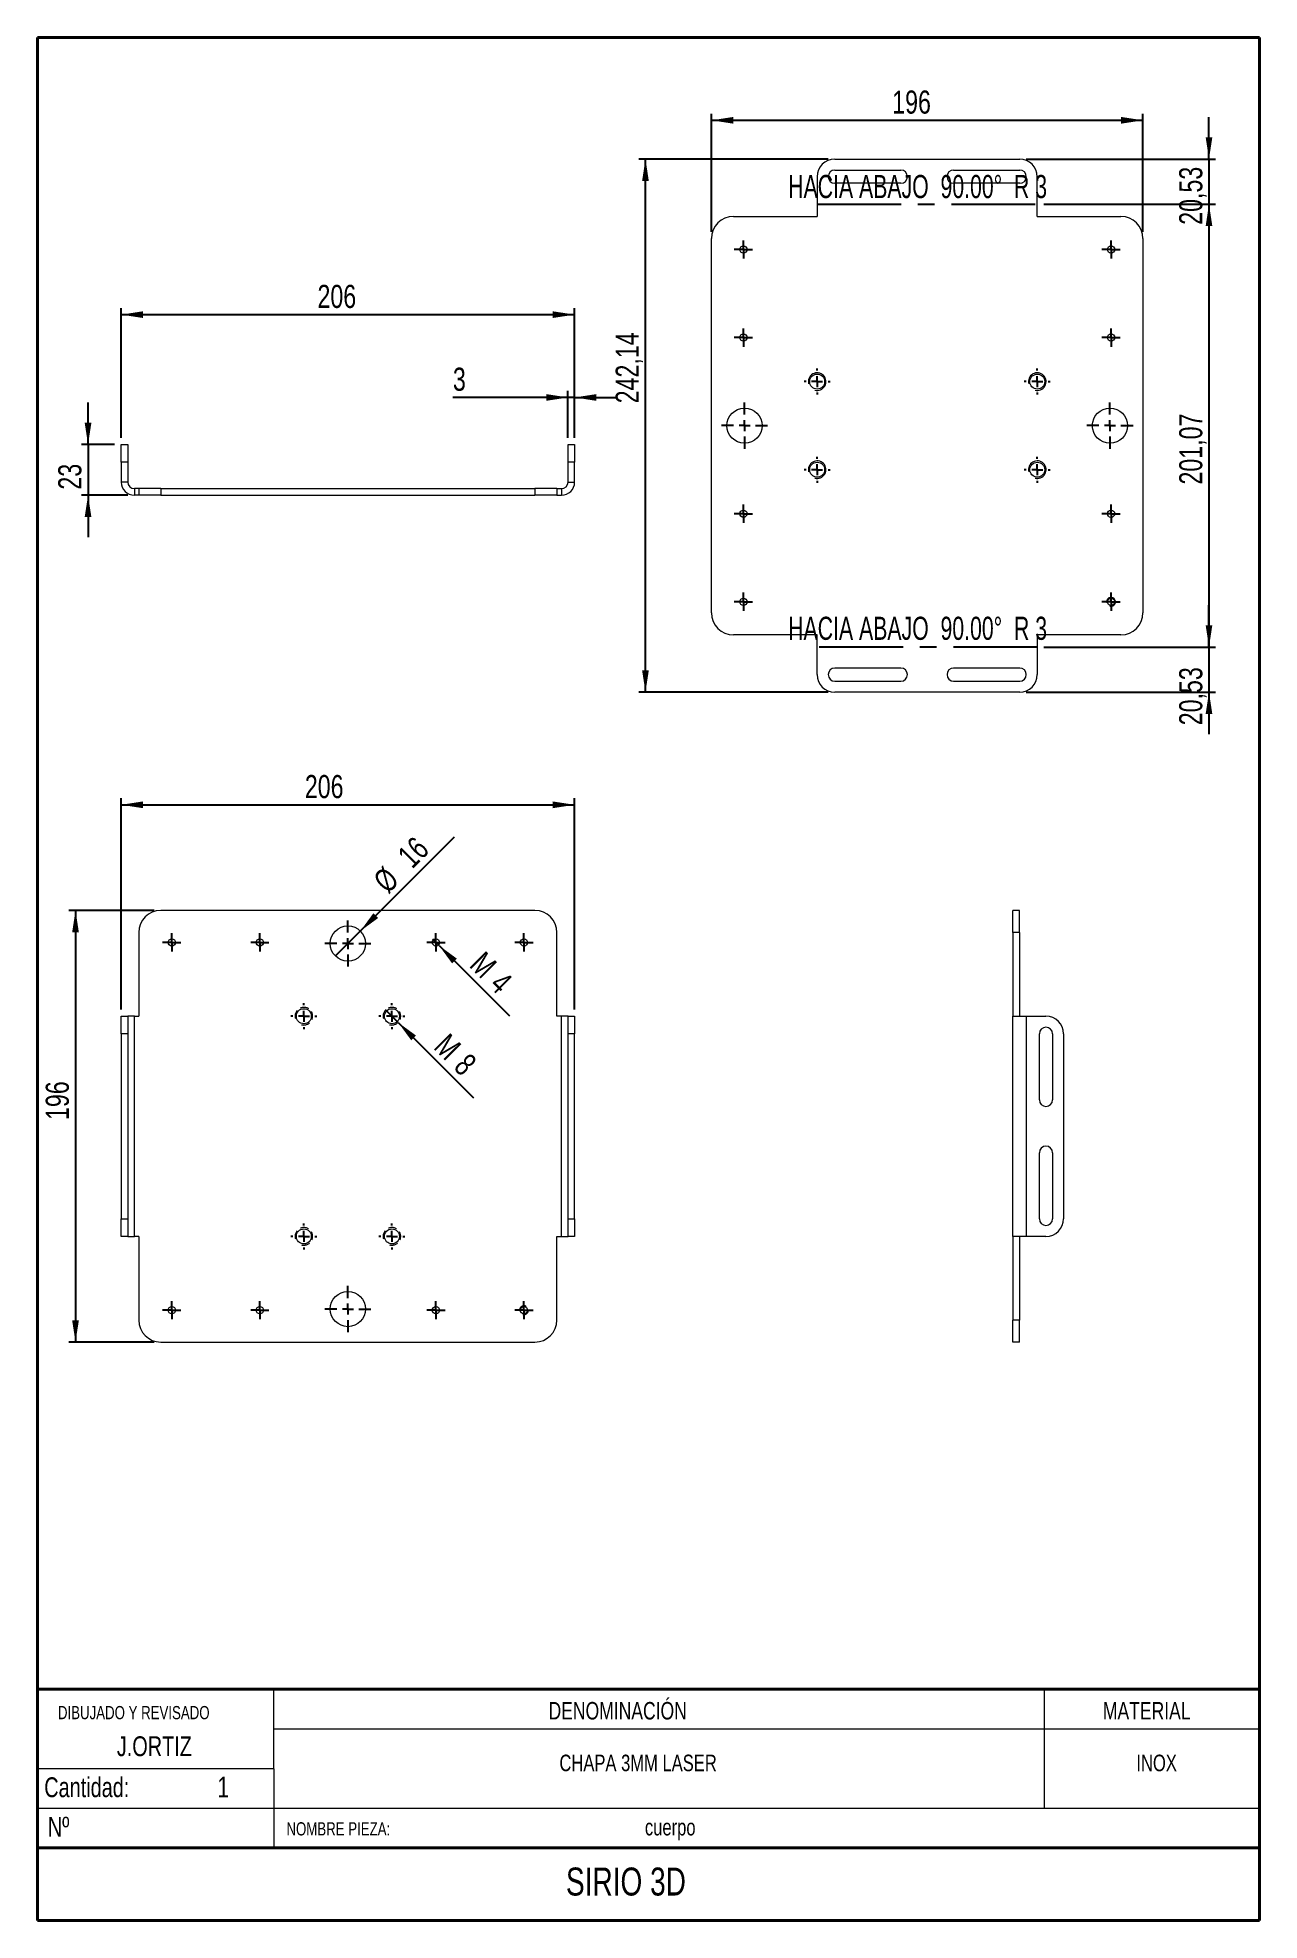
# Model space of a CAD drawing. Header units: millimetres. Extents: x 51 to 606, y 24 to 879.
import ezdxf

# ---------------------------------------------------------------- set-up
doc = ezdxf.new("R2010")
doc.units = ezdxf.units.MM
doc.header["$LTSCALE"] = 3
doc.linetypes.add('CENTERX2', pattern=[20.32, 12.7, -2.54, 2.54, -2.54])
doc.linetypes.add('HIDDEN', pattern=[1.905, 1.27, -0.635])
doc.layers.add('FORMAT', color=7, linetype='Continuous')
doc.styles.add('SLDTEXTSTYLE0', font='TXT', dxfattribs={"width": 0.75})
doc.styles.add('SLDTEXTSTYLE1', font='TXT', dxfattribs={"width": 0.6875})
doc.dimstyles.new('SLDDIMSTYLE0', dxfattribs={"dimtxt": 10.5, "dimasz": 9.906, "dimexe": 0, "dimexo": 0.0625, "dimgap": 2.625, "dimtad": 1, "dimrnd": 1e-09, "dimzin": 12, "dimdsep": 46, "dimtxsty": 'SLDTEXTSTYLE0', "dimsah": 1, "dimcen": 0.09, "dimadec": 0, "dimazin": 3, "dimtfac": 1, "dimtofl": 0, "dimtmove": 0, "dimatfit": 3, "dimfxl": 0, "dimfrac": 2, "dimtolj": 1, "dimtzin": 12, "dimarcsym": 0})
doc.dimstyles.new('SLDDIMSTYLE1', dxfattribs={"dimtxt": 10.5, "dimasz": 9.906, "dimexe": 0, "dimexo": 0.0625, "dimgap": 2.625, "dimtad": 1, "dimrnd": 1e-09, "dimzin": 12, "dimdsep": 46, "dimtxsty": 'SLDTEXTSTYLE0', "dimblk1": 'NONE', "dimsah": 1, "dimcen": 0, "dimadec": 0, "dimazin": 3, "dimtfac": 1, "dimtmove": 0, "dimatfit": 3, "dimldrblk": 'NONE', "dimfxl": 0, "dimfrac": 2, "dimtolj": 1, "dimtzin": 12, "dimarcsym": 0})
doc.dimstyles.new('SLDDIMSTYLE2', dxfattribs={"dimtxt": 10.5, "dimasz": 9.906, "dimexe": 0, "dimexo": 0.0625, "dimgap": 2.625, "dimtad": 1, "dimrnd": 1e-09, "dimzin": 12, "dimdsep": 46, "dimtxsty": 'SLDTEXTSTYLE0', "dimblk1": 'NONE', "dimsah": 1, "dimcen": 0, "dimadec": 0, "dimazin": 3, "dimtfac": 1, "dimtmove": 0, "dimatfit": 3, "dimldrblk": 'NONE', "dimfxl": 0, "dimfrac": 2, "dimtolj": 1, "dimtzin": 12, "dimarcsym": 0})
doc.dimstyles.new('SLDDIMSTYLE3', dxfattribs={"dimtxt": 10.5, "dimasz": 9.906, "dimexe": 0, "dimexo": 0.0625, "dimgap": 2.625, "dimtad": 1, "dimrnd": 1e-09, "dimzin": 12, "dimdsep": 46, "dimtxsty": 'SLDTEXTSTYLE0', "dimsah": 1, "dimcen": 0.09, "dimadec": 0, "dimazin": 3, "dimtfac": 1, "dimtmove": 0, "dimatfit": 0, "dimfxl": 0, "dimfrac": 2, "dimtolj": 1, "dimtzin": 12, "dimarcsym": 0})

# ---------------------------------------------------------------- blocks, each defined once
blk = doc.blocks.new('_D')
at = {"layer": 'FORMAT'}
for p, q in [((88.93, 437.61), (88.93, 533.61)), ((88.93, 530.61), (294.93, 530.61)), ((294.93, 437.61), (294.93, 533.61))]:
    blk.add_line(p, q, dxfattribs=at)
for points in [[(88.93, 530.61), (98.84, 529.08), (98.84, 532.13)], [(294.93, 530.61), (285.03, 532.13), (285.03, 529.08)]]:
    blk.add_solid(points, dxfattribs=at)
at = {"layer": 'FORMAT', "insert": (172.38, 544.14, -27.9), "char_height": 10.5, "attachment_point": 1, "style": 'SLDTEXTSTYLE0'}
blk.add_mtext('206', dxfattribs=at)
blk = doc.blocks.new('_D_1')
at = {"layer": 'FORMAT'}
for p, q in [((103.93, 482.61), (65.2, 482.61)), ((68.2, 482.61), (68.2, 286.61)), ((103.93, 286.61), (65.2, 286.61))]:
    blk.add_line(p, q, dxfattribs=at)
for points in [[(68.2, 482.61), (66.68, 472.7), (69.73, 472.7)], [(68.2, 286.61), (69.73, 296.51), (66.68, 296.51)]]:
    blk.add_solid(points, dxfattribs=at)
at = {"layer": 'FORMAT', "insert": (54.67, 387.47, -27.9), "char_height": 10.5, "attachment_point": 1, "rotation": 90, "style": 'SLDTEXTSTYLE0'}
blk.add_mtext('196', dxfattribs=at)
blk = doc.blocks.new('_D_2')
at = {"layer": 'FORMAT'}
for q in [(240.36, 516.03), (186.27, 461.95)]:
    blk.add_line((197.59, 473.26), q, dxfattribs=at)
blk.add_solid([(197.59, 473.26), (205.67, 479.19), (203.51, 481.35)], dxfattribs=at)
at = {"layer": 'FORMAT', "char_height": 10.5, "attachment_point": 1, "rotation": 45, "style": 'SLDTEXTSTYLE0'}
for s, insert in [('16', (213.75, 508.63, -27.9)), ('%%c', (202.67, 497.32, -27.9))]:
    blk.add_mtext(s, dxfattribs=dict(at, insert=insert))
blk = doc.blocks.new('_NONE')
blk = doc.blocks.new('_D_3')
at = {"layer": 'FORMAT'}
for q in [(209.1, 437.44), (249.06, 397.48)]:
    blk.add_line((214.76, 431.78), q, dxfattribs=at)
blk.add_solid([(214.76, 431.78), (220.69, 423.7), (222.84, 425.85)], dxfattribs=at)
at = {"layer": 'FORMAT', "char_height": 10.5, "attachment_point": 1, "rotation": 315, "style": 'SLDTEXTSTYLE0'}
for s, insert in [('M', (237.88, 427.54, -27.9)), ('8', (246.98, 418.44, -27.9))]:
    blk.add_mtext(s, dxfattribs=dict(at, insert=insert))
blk = doc.blocks.new('_D_4')
at = {"layer": 'FORMAT'}
for q in [(230.52, 469.52), (265.33, 434.71)]:
    blk.add_line((233.35, 466.69), q, dxfattribs=at)
blk.add_solid([(233.35, 466.69), (239.27, 458.61), (241.43, 460.77)], dxfattribs=at)
at = {"layer": 'FORMAT', "char_height": 10.5, "attachment_point": 1, "rotation": 315, "style": 'SLDTEXTSTYLE0'}
for s, insert in [('M', (254.11, 464.72, -27.9)), ('4', (263.21, 455.63, -27.9))]:
    blk.add_mtext(s, dxfattribs=dict(at, insert=insert))
blk = doc.blocks.new('SW_CENTERMARKSYMBOL_0')
at = {"layer": 'FORMAT', "color": 0}
for p, q in [((-2.5, 0), (-4.15, 0)), ((0, 0), (-2.5, 0)), ((0, 2.5), (0, 4.15)), ((0, 0), (0, 2.5)), ((0, 0), (0, -2.5)), ((0, 0), (2.5, 0)), ((2.5, 0), (4.15, 0)), ((0, -2.5), (0, -4.15))]:
    blk.add_line(p, q, dxfattribs=at)
blk = doc.blocks.new('SW_CENTERMARKSYMBOL_1')
at = {"layer": 'FORMAT', "color": 0}
for p, q in [((-2.5, 0), (-4.15, 0)), ((0, 0), (-2.5, 0)), ((0, 2.5), (0, 4.15)), ((0, 0), (0, 2.5)), ((0, 0), (0, -2.5)), ((0, 0), (2.5, 0)), ((2.5, 0), (4.15, 0)), ((0, -2.5), (0, -4.15))]:
    blk.add_line(p, q, dxfattribs=at)
blk = doc.blocks.new('SW_CENTERMARKSYMBOL_2')
at = {"layer": 'FORMAT', "color": 0}
for p, q in [((-2.5, 0), (-4.15, 0)), ((0, 0), (-2.5, 0)), ((0, 2.5), (0, 4.15)), ((0, 0), (0, 2.5)), ((0, 0), (0, -2.5)), ((0, 0), (2.5, 0)), ((2.5, 0), (4.15, 0)), ((0, -2.5), (0, -4.15))]:
    blk.add_line(p, q, dxfattribs=at)
blk = doc.blocks.new('SW_CENTERMARKSYMBOL_3')
at = {"layer": 'FORMAT', "color": 0}
for p, q in [((0, 0), (-2.5, 0)), ((0, 2.5), (0, 4.15)), ((0, 0), (0, 2.5)), ((0, 0), (0, -2.5)), ((0, 0), (2.5, 0)), ((2.5, 0), (4.15, 0)), ((-2.5, 0), (-4.15, 0)), ((0, -2.5), (0, -4.15))]:
    blk.add_line(p, q, dxfattribs=at)
blk = doc.blocks.new('SW_CENTERMARKSYMBOL_4')
at = {"layer": 'FORMAT', "color": 0}
for p, q in [((0, 0), (-2.5, 0)), ((0, 2.5), (0, 4.15)), ((0, 0), (0, 2.5)), ((0, 0), (0, -2.5)), ((0, 0), (2.5, 0)), ((2.5, 0), (4.15, 0)), ((-2.5, 0), (-4.15, 0)), ((0, -2.5), (0, -4.15))]:
    blk.add_line(p, q, dxfattribs=at)
blk = doc.blocks.new('SW_CENTERMARKSYMBOL_5')
at = {"layer": 'FORMAT', "color": 0}
for p, q in [((-2.5, 0), (-4.15, 0)), ((0, 0), (-2.5, 0)), ((0, 2.5), (0, 4.15)), ((0, 0), (0, 2.5)), ((0, 0), (0, -2.5)), ((0, 0), (2.5, 0)), ((2.5, 0), (4.15, 0)), ((0, -2.5), (0, -4.15))]:
    blk.add_line(p, q, dxfattribs=at)
blk = doc.blocks.new('SW_CENTERMARKSYMBOL_6')
at = {"layer": 'FORMAT', "color": 0}
for p, q in [((0, 0), (-2.5, 0)), ((0, 2.5), (0, 4.15)), ((0, 0), (0, 2.5)), ((0, 0), (0, -2.5)), ((0, 0), (2.5, 0)), ((2.5, 0), (4.15, 0)), ((-2.5, 0), (-4.15, 0)), ((0, -2.5), (0, -4.15))]:
    blk.add_line(p, q, dxfattribs=at)
blk = doc.blocks.new('SW_CENTERMARKSYMBOL_7')
at = {"layer": 'FORMAT', "color": 0}
for p, q in [((-2.5, 0), (-4.15, 0)), ((0, 0), (-2.5, 0)), ((0, 2.5), (0, 4.15)), ((0, 0), (0, 2.5)), ((0, 0), (0, -2.5)), ((0, 0), (2.5, 0)), ((2.5, 0), (4.15, 0)), ((0, -2.5), (0, -4.15))]:
    blk.add_line(p, q, dxfattribs=at)
blk = doc.blocks.new('SW_CENTERMARKSYMBOL_8')
at = {"layer": 'FORMAT', "color": 0}
for p, q in [((-5, 0), (-5.9, 0)), ((0, 0), (-2.5, 0)), ((0, 5), (0, 5.9)), ((0, 0), (0, 2.5)), ((0, 0), (0, -2.5)), ((0, 0), (2.5, 0)), ((5, 0), (5.9, 0)), ((0, -5), (0, -5.9))]:
    blk.add_line(p, q, dxfattribs=at)
blk = doc.blocks.new('SW_CENTERMARKSYMBOL_9')
at = {"layer": 'FORMAT', "color": 0}
for p, q in [((-5, 0), (-5.9, 0)), ((0, 0), (-2.5, 0)), ((0, 5), (0, 5.9)), ((0, 0), (0, 2.5)), ((0, 0), (0, -2.5)), ((0, 0), (2.5, 0)), ((5, 0), (5.9, 0)), ((0, -5), (0, -5.9))]:
    blk.add_line(p, q, dxfattribs=at)
blk = doc.blocks.new('SW_CENTERMARKSYMBOL_10')
at = {"layer": 'FORMAT', "color": 0}
for p, q in [((-5, 0), (-5.9, 0)), ((0, 0), (-2.5, 0)), ((0, 5), (0, 5.9)), ((0, 0), (0, 2.5)), ((0, 0), (0, -2.5)), ((0, 0), (2.5, 0)), ((5, 0), (5.9, 0)), ((0, -5), (0, -5.9))]:
    blk.add_line(p, q, dxfattribs=at)
blk = doc.blocks.new('SW_CENTERMARKSYMBOL_11')
at = {"layer": 'FORMAT', "color": 0}
for p, q in [((0, 0), (-2.5, 0)), ((0, 5), (0, 5.9)), ((0, 0), (0, 2.5)), ((0, 0), (0, -2.5)), ((0, 0), (2.5, 0)), ((5, 0), (5.9, 0)), ((-5, 0), (-5.9, 0)), ((0, -5), (0, -5.9))]:
    blk.add_line(p, q, dxfattribs=at)
blk = doc.blocks.new('SW_CENTERMARKSYMBOL_12')
at = {"layer": 'FORMAT', "color": 0}
for p, q in [((0, 5), (0, 10.5)), ((-5, 0), (-10.5, 0)), ((0, 0), (-2.5, 0)), ((0, 0), (0, 2.5)), ((0, 0), (0, -2.5)), ((0, 0), (2.5, 0)), ((5, 0), (10.5, 0)), ((0, -5), (0, -10.5))]:
    blk.add_line(p, q, dxfattribs=at)
blk = doc.blocks.new('SW_CENTERMARKSYMBOL_13')
at = {"layer": 'FORMAT', "color": 0}
for p, q in [((0, 5), (0, 10.5)), ((0, 0), (-2.5, 0)), ((0, 0), (0, 2.5)), ((0, 0), (0, -2.5)), ((0, 0), (2.5, 0)), ((5, 0), (10.5, 0)), ((-5, 0), (-10.5, 0)), ((0, -5), (0, -10.5))]:
    blk.add_line(p, q, dxfattribs=at)
blk = doc.blocks.new('_D_5')
at = {"layer": 'FORMAT'}
for p, q in [((88.93, 697.2), (88.93, 756.21)), ((88.93, 753.21), (294.93, 753.21)), ((294.93, 697.2), (294.93, 756.21))]:
    blk.add_line(p, q, dxfattribs=at)
for points in [[(88.93, 753.21), (98.84, 751.69), (98.84, 754.73)], [(294.93, 753.21), (285.03, 754.73), (285.03, 751.69)]]:
    blk.add_solid(points, dxfattribs=at)
at = {"layer": 'FORMAT', "insert": (178.13, 766.74, 0.1), "char_height": 10.5, "attachment_point": 1, "style": 'SLDTEXTSTYLE0'}
blk.add_mtext('206', dxfattribs=at)
blk = doc.blocks.new('_D_6')
at = {"layer": 'FORMAT'}
for p, q in [((73.9, 694.2), (73.9, 713.25)), ((85.93, 694.2), (70.9, 694.2)), ((73.9, 694.2), (73.9, 671.2)), ((91.93, 671.2), (70.9, 671.2)), ((73.9, 671.2), (73.9, 652.15))]:
    blk.add_line(p, q, dxfattribs=at)
for points in [[(73.9, 694.2), (75.42, 704.11), (72.37, 704.11)], [(73.9, 671.2), (72.37, 661.29), (75.42, 661.29)]]:
    blk.add_solid(points, dxfattribs=at)
at = {"layer": 'FORMAT', "insert": (60.36, 673.75, 0.1), "char_height": 10.5, "attachment_point": 1, "rotation": 90, "style": 'SLDTEXTSTYLE0'}
blk.add_mtext('23', dxfattribs=at)
blk = doc.blocks.new('_D_7')
at = {"layer": 'FORMAT'}
for p, q in [((291.93, 697.2), (291.93, 718.6)), ((294.93, 697.2), (294.93, 718.6)), ((291.93, 715.6), (239.65, 715.6)), ((294.93, 715.6), (291.93, 715.6)), ((294.93, 715.6), (313.98, 715.6))]:
    blk.add_line(p, q, dxfattribs=at)
for points in [[(291.93, 715.6), (282.03, 717.12), (282.03, 714.07)], [(294.93, 715.6), (304.84, 714.07), (304.84, 717.12)]]:
    blk.add_solid(points, dxfattribs=at)
at = {"layer": 'FORMAT', "insert": (239.65, 729.13, 0.1), "char_height": 10.5, "attachment_point": 1, "style": 'SLDTEXTSTYLE0'}
blk.add_mtext('3', dxfattribs=at)
blk = doc.blocks.new('_D_8')
at = {"layer": 'FORMAT'}
for p, q in [((583.12, 823.87), (583.12, 842.92)), ((500.12, 823.87), (586.12, 823.87)), ((583.12, 823.87), (583.12, 803.33)), ((508.12, 803.33), (586.12, 803.33)), ((583.12, 803.33), (583.12, 784.28))]:
    blk.add_line(p, q, dxfattribs=at)
for points in [[(583.12, 823.87), (584.64, 833.77), (581.6, 833.77)], [(583.12, 803.33), (581.6, 793.43), (584.64, 793.43)]]:
    blk.add_solid(points, dxfattribs=at)
at = {"layer": 'FORMAT', "insert": (569.58, 794.01, 11.6), "char_height": 10.5, "attachment_point": 1, "rotation": 90, "style": 'SLDTEXTSTYLE0'}
blk.add_mtext('20,53', dxfattribs=at)
blk = doc.blocks.new('_D_9')
at = {"layer": 'FORMAT'}
for p, q in [((508.12, 803.33), (586.12, 803.33)), ((583.12, 803.33), (583.12, 602.27)), ((508.12, 602.27), (586.12, 602.27))]:
    blk.add_line(p, q, dxfattribs=at)
for points in [[(583.12, 803.33), (581.6, 793.43), (584.64, 793.43)], [(583.12, 602.27), (584.64, 612.17), (581.6, 612.17)]]:
    blk.add_solid(points, dxfattribs=at)
at = {"layer": 'FORMAT', "insert": (569.58, 676.06, 11.6), "char_height": 10.5, "attachment_point": 1, "rotation": 90, "style": 'SLDTEXTSTYLE0'}
blk.add_mtext('201,07', dxfattribs=at)
blk = doc.blocks.new('_D_10')
at = {"layer": 'FORMAT'}
for p, q in [((583.12, 602.27), (583.12, 621.32)), ((508.12, 602.27), (586.12, 602.27)), ((583.12, 602.27), (583.12, 581.73)), ((500.12, 581.73), (586.12, 581.73)), ((583.12, 581.73), (583.12, 562.68))]:
    blk.add_line(p, q, dxfattribs=at)
for points in [[(583.12, 602.27), (584.64, 612.17), (581.6, 612.17)], [(583.12, 581.73), (581.6, 571.83), (584.64, 571.83)]]:
    blk.add_solid(points, dxfattribs=at)
at = {"layer": 'FORMAT', "insert": (569.58, 566.73, 11.6), "char_height": 10.5, "attachment_point": 1, "rotation": 90, "style": 'SLDTEXTSTYLE0'}
blk.add_mtext('20,53', dxfattribs=at)
blk = doc.blocks.new('_D_11')
at = {"layer": 'FORMAT'}
for p, q in [((410.12, 823.87), (324.12, 823.87)), ((327.12, 581.73), (327.12, 823.87)), ((410.12, 581.73), (324.12, 581.73))]:
    blk.add_line(p, q, dxfattribs=at)
for points in [[(327.12, 823.87), (325.6, 813.96), (328.64, 813.96)], [(327.12, 581.73), (328.64, 591.64), (325.6, 591.64)]]:
    blk.add_solid(points, dxfattribs=at)
at = {"layer": 'FORMAT', "insert": (313.58, 712.94, 11.6), "char_height": 10.5, "attachment_point": 1, "rotation": 90, "style": 'SLDTEXTSTYLE0'}
blk.add_mtext('242,14', dxfattribs=at)
blk = doc.blocks.new('_D_12')
at = {"layer": 'FORMAT'}
for p, q in [((357.12, 790.8), (357.12, 844.46)), ((357.12, 841.46), (553.12, 841.46)), ((553.12, 790.8), (553.12, 844.46))]:
    blk.add_line(p, q, dxfattribs=at)
for points in [[(357.12, 841.46), (367.03, 839.94), (367.03, 842.99)], [(553.12, 841.46), (543.21, 842.99), (543.21, 839.94)]]:
    blk.add_solid(points, dxfattribs=at)
at = {"layer": 'FORMAT', "insert": (439.22, 855, 11.6), "char_height": 10.5, "attachment_point": 1, "style": 'SLDTEXTSTYLE0'}
blk.add_mtext('196', dxfattribs=at)
blk = doc.blocks.new('SW_CENTERMARKSYMBOL_14')
at = {"layer": 'FORMAT', "color": 0}
for p, q in [((-2.5, 0), (-4.15, 0)), ((0, 0), (-2.5, 0)), ((0, 2.5), (0, 4.15)), ((0, 0), (0, 2.5)), ((0, 0), (0, -2.5)), ((0, 0), (2.5, 0)), ((2.5, 0), (4.15, 0)), ((0, -2.5), (0, -4.15))]:
    blk.add_line(p, q, dxfattribs=at)
blk = doc.blocks.new('SW_CENTERMARKSYMBOL_15')
at = {"layer": 'FORMAT', "color": 0}
for p, q in [((-2.5, 0), (-4.15, 0)), ((0, 0), (-2.5, 0)), ((0, 2.5), (0, 4.15)), ((0, 0), (0, 2.5)), ((0, 0), (0, -2.5)), ((0, 0), (2.5, 0)), ((2.5, 0), (4.15, 0)), ((0, -2.5), (0, -4.15))]:
    blk.add_line(p, q, dxfattribs=at)
blk = doc.blocks.new('SW_CENTERMARKSYMBOL_16')
at = {"layer": 'FORMAT', "color": 0}
for p, q in [((-2.5, 0), (-4.15, 0)), ((0, 0), (-2.5, 0)), ((0, 2.5), (0, 4.15)), ((0, 0), (0, 2.5)), ((0, 0), (0, -2.5)), ((0, 0), (2.5, 0)), ((2.5, 0), (4.15, 0)), ((0, -2.5), (0, -4.15))]:
    blk.add_line(p, q, dxfattribs=at)
blk = doc.blocks.new('SW_CENTERMARKSYMBOL_17')
at = {"layer": 'FORMAT', "color": 0}
for p, q in [((-2.5, 0), (-4.15, 0)), ((0, 0), (-2.5, 0)), ((0, 2.5), (0, 4.15)), ((0, 0), (0, 2.5)), ((0, 0), (0, -2.5)), ((0, 0), (2.5, 0)), ((2.5, 0), (4.15, 0)), ((0, -2.5), (0, -4.15))]:
    blk.add_line(p, q, dxfattribs=at)
blk = doc.blocks.new('SW_CENTERMARKSYMBOL_18')
at = {"layer": 'FORMAT', "color": 0}
for p, q in [((-2.5, 0), (-4.15, 0)), ((0, 0), (-2.5, 0)), ((0, 2.5), (0, 4.15)), ((0, 0), (0, 2.5)), ((0, 0), (0, -2.5)), ((0, 0), (2.5, 0)), ((2.5, 0), (4.15, 0)), ((0, -2.5), (0, -4.15))]:
    blk.add_line(p, q, dxfattribs=at)
blk = doc.blocks.new('SW_CENTERMARKSYMBOL_19')
at = {"layer": 'FORMAT', "color": 0}
for p, q in [((-2.5, 0), (-4.15, 0)), ((0, 0), (-2.5, 0)), ((0, 2.5), (0, 4.15)), ((0, 0), (0, 2.5)), ((0, 0), (0, -2.5)), ((0, 0), (2.5, 0)), ((2.5, 0), (4.15, 0)), ((0, -2.5), (0, -4.15))]:
    blk.add_line(p, q, dxfattribs=at)
blk = doc.blocks.new('SW_CENTERMARKSYMBOL_20')
at = {"layer": 'FORMAT', "color": 0}
for p, q in [((-2.5, 0), (-4.15, 0)), ((0, 0), (-2.5, 0)), ((0, 2.5), (0, 4.15)), ((0, 0), (0, 2.5)), ((0, 0), (0, -2.5)), ((0, 0), (2.5, 0)), ((2.5, 0), (4.15, 0)), ((0, -2.5), (0, -4.15))]:
    blk.add_line(p, q, dxfattribs=at)
blk = doc.blocks.new('SW_CENTERMARKSYMBOL_21')
at = {"layer": 'FORMAT', "color": 0}
for p, q in [((-2.5, 0), (-4.15, 0)), ((0, 0), (-2.5, 0)), ((0, 2.5), (0, 4.15)), ((0, 0), (0, 2.5)), ((0, 0), (0, -2.5)), ((0, 0), (2.5, 0)), ((2.5, 0), (4.15, 0)), ((0, -2.5), (0, -4.15))]:
    blk.add_line(p, q, dxfattribs=at)
blk = doc.blocks.new('SW_CENTERMARKSYMBOL_22')
at = {"layer": 'FORMAT', "color": 0}
for p, q in [((-5, 0), (-5.9, 0)), ((0, 0), (-2.5, 0)), ((0, 5), (0, 5.9)), ((0, 0), (0, 2.5)), ((0, 0), (0, -2.5)), ((0, 0), (2.5, 0)), ((5, 0), (5.9, 0)), ((0, -5), (0, -5.9))]:
    blk.add_line(p, q, dxfattribs=at)
blk = doc.blocks.new('SW_CENTERMARKSYMBOL_23')
at = {"layer": 'FORMAT', "color": 0}
for p, q in [((-5, 0), (-5.9, 0)), ((0, 0), (-2.5, 0)), ((0, 5), (0, 5.9)), ((0, 0), (0, 2.5)), ((0, 0), (0, -2.5)), ((0, 0), (2.5, 0)), ((5, 0), (5.9, 0)), ((0, -5), (0, -5.9))]:
    blk.add_line(p, q, dxfattribs=at)
blk = doc.blocks.new('SW_CENTERMARKSYMBOL_24')
at = {"layer": 'FORMAT', "color": 0}
for p, q in [((-5, 0), (-5.9, 0)), ((0, 0), (-2.5, 0)), ((0, 5), (0, 5.9)), ((0, 0), (0, 2.5)), ((0, 0), (0, -2.5)), ((0, 0), (2.5, 0)), ((5, 0), (5.9, 0)), ((0, -5), (0, -5.9))]:
    blk.add_line(p, q, dxfattribs=at)
blk = doc.blocks.new('SW_CENTERMARKSYMBOL_25')
at = {"layer": 'FORMAT', "color": 0}
for p, q in [((-5, 0), (-5.9, 0)), ((0, 0), (-2.5, 0)), ((0, 5), (0, 5.9)), ((0, 0), (0, 2.5)), ((0, 0), (0, -2.5)), ((0, 0), (2.5, 0)), ((5, 0), (5.9, 0)), ((0, -5), (0, -5.9))]:
    blk.add_line(p, q, dxfattribs=at)
blk = doc.blocks.new('SW_CENTERMARKSYMBOL_26')
at = {"layer": 'FORMAT', "color": 0}
for p, q in [((0, 5), (0, 10.5)), ((-5, 0), (-10.5, 0)), ((0, 0), (-2.5, 0)), ((0, 0), (0, 2.5)), ((0, 0), (0, -2.5)), ((0, 0), (2.5, 0)), ((5, 0), (10.5, 0)), ((0, -5), (0, -10.5))]:
    blk.add_line(p, q, dxfattribs=at)
blk = doc.blocks.new('SW_CENTERMARKSYMBOL_27')
at = {"layer": 'FORMAT', "color": 0}
for p, q in [((0, 5), (0, 10.5)), ((-5, 0), (-10.5, 0)), ((0, 0), (-2.5, 0)), ((0, 0), (0, 2.5)), ((0, 0), (0, -2.5)), ((0, 0), (2.5, 0)), ((5, 0), (10.5, 0)), ((0, -5), (0, -10.5))]:
    blk.add_line(p, q, dxfattribs=at)

msp = doc.modelspace()

# ---------------------------------------------------------------- linework, layer by layer
at = {"color": 7, "linetype": 'Continuous', "lineweight": 40}
for p, q in [((51, 24), (51, 879)), ((51, 879), (606, 879)), ((606, 192), (606, 879)), ((606, 24), (606, 192)), ((51, 129), (606, 129)), ((51, 57), (606, 57)), ((51, 24), (606, 24))]:
    msp.add_line(p, q, dxfattribs=at)
at = {"color": 7, "linetype": 'Continuous', "lineweight": 15}
for p, q in [((413.12, 823.869), (497.12, 823.869)), ((405.12, 815.869), (405.12, 797.8)), ((413.12, 818.869), (443.12, 818.869)), ((443.12, 812.869), (413.12, 812.869)), ((467.12, 818.869), (497.12, 818.869)), ((497.12, 812.869), (467.12, 812.869)), ((505.12, 797.8), (505.12, 815.869)), ((367.12, 797.8), (405.12, 797.8)), ((505.12, 797.8), (543.12, 797.8)), ((357.12, 617.8), (357.12, 787.8)), ((553.12, 787.8), (553.12, 617.8)), ((88.931, 694.2), (91.931, 694.2)), ((88.931, 686.2), (88.931, 694.2)), ((91.931, 694.2), (91.931, 686.2)), ((291.931, 694.2), (294.931, 694.2)), ((291.931, 686.2), (291.931, 694.2)), ((294.931, 694.2), (294.931, 686.2)), ((91.931, 686.2), (88.931, 686.2)), ((88.931, 686.2), (88.931, 677.2)), ((91.931, 686.2), (91.931, 677.2)), ((294.931, 686.2), (291.931, 686.2)), ((291.931, 677.2), (291.931, 686.2)), ((294.931, 677.2), (294.931, 686.2)), ((91.931, 677.2), (88.931, 677.2)), ((291.931, 677.2), (294.931, 677.2)), ((94.931, 674.2), (94.931, 671.2)), ((96.931, 674.2), (94.931, 674.2)), ((96.931, 671.2), (94.931, 671.2)), ((96.931, 674.2), (96.931, 671.2)), ((106.931, 674.2), (96.931, 674.2)), ((106.931, 671.2), (96.931, 671.2)), ((106.931, 674.2), (106.931, 671.2)), ((106.931, 674.2), (276.931, 674.2)), ((106.931, 671.2), (276.931, 671.2)), ((276.931, 674.2), (276.931, 671.2)), ((286.931, 674.2), (276.931, 674.2)), ((286.931, 671.2), (276.931, 671.2)), ((286.931, 674.2), (286.931, 671.2)), ((286.931, 674.2), (288.931, 674.2)), ((286.931, 671.2), (288.931, 671.2)), ((288.931, 674.2), (288.931, 671.2)), ((405.12, 607.8), (367.12, 607.8)), ((405.12, 589.732), (405.12, 607.8)), ((543.12, 607.8), (505.12, 607.8)), ((505.12, 607.8), (505.12, 589.732)), ((443.12, 592.732), (413.12, 592.732)), ((497.12, 592.732), (467.12, 592.732)), ((413.12, 586.732), (443.12, 586.732)), ((497.12, 581.732), (413.12, 581.732)), ((467.12, 586.732), (497.12, 586.732)), ((276.931, 482.608), (106.931, 482.608)), ((497.055, 482.608), (494.055, 482.608)), ((494.055, 472.608), (494.055, 482.608)), ((497.055, 472.608), (497.055, 482.608)), ((96.931, 472.608), (96.931, 434.608)), ((286.931, 434.608), (286.931, 472.608)), ((497.055, 472.608), (494.055, 472.608)), ((494.055, 472.608), (494.055, 434.608)), ((497.055, 472.608), (497.055, 434.608)), ((88.931, 434.608), (91.931, 434.608)), ((88.931, 426.608), (88.931, 434.608)), ((91.931, 434.608), (91.931, 426.608)), ((94.931, 434.608), (91.931, 434.608)), ((94.931, 334.608), (94.931, 434.608)), ((94.931, 434.608), (96.931, 434.608)), ((288.931, 434.608), (286.931, 434.608)), ((288.931, 334.608), (288.931, 434.608)), ((291.931, 434.608), (288.931, 434.608)), ((291.931, 434.608), (294.931, 434.608)), ((291.931, 426.608), (291.931, 434.608)), ((294.931, 434.608), (294.931, 426.608)), ((494.055, 334.608), (494.055, 434.608)), ((494.055, 434.608), (500.055, 434.608)), ((500.055, 434.608), (500.055, 334.608)), ((500.055, 434.608), (509.055, 434.608)), ((91.931, 426.608), (88.931, 426.608)), ((88.931, 426.608), (88.931, 342.608)), ((91.931, 426.608), (91.931, 342.608)), ((294.931, 426.608), (291.931, 426.608)), ((291.931, 342.608), (291.931, 426.608)), ((294.931, 342.608), (294.931, 426.608)), ((506.055, 396.608), (506.055, 426.608)), ((512.055, 426.608), (512.055, 396.608)), ((517.055, 426.608), (517.055, 342.608)), ((506.055, 342.608), (506.055, 372.608)), ((512.055, 372.608), (512.055, 342.608)), ((88.931, 342.608), (91.931, 342.608)), ((88.931, 334.608), (88.931, 342.608)), ((91.931, 342.608), (91.931, 334.608)), ((291.931, 334.608), (291.931, 342.608)), ((291.931, 342.608), (294.931, 342.608)), ((294.931, 342.608), (294.931, 334.608)), ((91.931, 334.608), (88.931, 334.608)), ((91.931, 334.608), (94.931, 334.608)), ((96.931, 334.608), (94.931, 334.608)), ((96.931, 334.608), (96.931, 296.608)), ((286.931, 334.608), (288.931, 334.608)), ((286.931, 296.608), (286.931, 334.608)), ((288.931, 334.608), (291.931, 334.608)), ((294.931, 334.608), (291.931, 334.608)), ((500.055, 334.608), (494.055, 334.608)), ((494.055, 334.608), (494.055, 296.608)), ((497.055, 334.608), (497.055, 296.608)), ((509.055, 334.608), (500.055, 334.608)), ((497.055, 296.608), (494.055, 296.608)), ((494.055, 286.608), (494.055, 296.608)), ((497.055, 286.608), (497.055, 296.608)), ((106.931, 286.608), (276.931, 286.608)), ((497.055, 286.608), (494.055, 286.608)), ((158.413, 57), (158.371, 129)), ((508.393, 75), (508.393, 129)), ((158.382, 111), (606, 111)), ((51, 93), (158.392, 93)), ((51, 75), (606, 75))]:
    msp.add_line(p, q, dxfattribs=at)
at = {"color": 7, "linetype": 'CENTERX2'}
for p, q in [((405.12, 803.334), (505.12, 803.334)), ((505.12, 602.266), (405.12, 602.266))]:
    msp.add_line(p, q, dxfattribs=at)
at = {"color": 7, "linetype": 'Continuous', "lineweight": 15}
for centre, radius in [((371.62, 782.8), 1.65), ((538.62, 782.8), 1.65), ((371.62, 742.8), 1.65), ((538.62, 742.8), 1.65), ((405.12, 722.8), 3.4), ((505.12, 722.8), 3.4), ((372.12, 702.8), 8), ((538.12, 702.8), 8), ((405.12, 682.8), 3.4), ((505.12, 682.8), 3.4), ((371.62, 662.8), 1.65), ((538.62, 662.8), 1.65), ((371.62, 622.8), 1.65), ((538.62, 622.8), 1.65), ((191.931, 467.608), 8), ((111.931, 468.108), 1.65), ((151.931, 468.108), 1.65), ((231.931, 468.108), 1.65), ((271.931, 468.108), 1.65), ((171.931, 434.608), 3.4), ((211.931, 434.608), 3.4), ((171.931, 334.608), 3.4), ((211.931, 334.608), 3.4), ((191.931, 301.608), 8), ((111.931, 301.108), 1.65), ((151.931, 301.108), 1.65), ((231.931, 301.108), 1.65), ((271.931, 301.108), 1.65)]:
    msp.add_circle(centre, radius, dxfattribs=at)
for centre, radius, start, end in [((413.12, 815.869), 8, 90, 180), ((497.12, 815.869), 8, 0, 90), ((413.12, 815.869), 3, 90, 270), ((443.12, 815.869), 3, 270, 90), ((467.12, 815.869), 3, 90, 270), ((497.12, 815.869), 3, 270, 90), ((367.12, 787.8), 10, 90, 180), ((543.12, 787.8), 10, 0, 90), ((94.931, 677.2), 6, 180, 270), ((94.931, 677.2), 3, 180, 270), ((288.931, 677.2), 3, 270, 0), ((288.931, 677.2), 6, 270, 0), ((367.12, 617.8), 10, 180, 270), ((543.12, 617.8), 10, 270, 0), ((413.12, 589.732), 3, 90, 270), ((443.12, 589.732), 3, 270, 90), ((467.12, 589.732), 3, 90, 270), ((497.12, 589.732), 3, 270, 90), ((413.12, 589.732), 8, 180, 270), ((497.12, 589.732), 8, 270, 0), ((106.931, 472.608), 10, 90, 180), ((276.931, 472.608), 10, 0, 90), ((509.055, 426.608), 3, 0, 180), ((509.055, 426.608), 8, 0, 90), ((509.055, 396.608), 3, 180, 0), ((509.055, 372.608), 3, 0, 180), ((509.055, 342.608), 3, 180, 360), ((509.055, 342.608), 8, 270, 0), ((106.931, 296.608), 10, 180, 270), ((276.931, 296.608), 10, 270, 0)]:
    msp.add_arc(centre, radius, start, end, dxfattribs=at)
at = {"color": 7, "linetype": 'Continuous', "lineweight": 0}
for centre, radius in [((405.12, 722.8), 4), ((505.12, 722.8), 4), ((405.12, 682.8), 4), ((505.12, 682.8), 4), ((538.62, 622.8), 2)]:
    msp.add_arc(centre, radius, 255, 195, dxfattribs=at)
at = {"color": 7, "linetype": 'HIDDEN', "lineweight": 0}
for centre, radius in [((171.931, 434.608), 4), ((211.931, 434.608), 4), ((171.931, 334.608), 4), ((211.931, 334.608), 4), ((271.931, 301.108), 2)]:
    msp.add_arc(centre, radius, 255, 195, dxfattribs=at)

# ---------------------------------------------------------------- block references
at = {"layer": 'FORMAT'}
for name, p in [('SW_CENTERMARKSYMBOL_14', (371.62, 782.8)), ('SW_CENTERMARKSYMBOL_18', (538.62, 782.8)), ('SW_CENTERMARKSYMBOL_15', (371.62, 742.8)), ('SW_CENTERMARKSYMBOL_19', (538.62, 742.8)), ('SW_CENTERMARKSYMBOL_22', (405.12, 722.8)), ('SW_CENTERMARKSYMBOL_24', (505.12, 722.8)), ('SW_CENTERMARKSYMBOL_27', (372.12, 702.8)), ('SW_CENTERMARKSYMBOL_26', (538.12, 702.8)), ('SW_CENTERMARKSYMBOL_23', (405.12, 682.8)), ('SW_CENTERMARKSYMBOL_25', (505.12, 682.8)), ('SW_CENTERMARKSYMBOL_16', (371.62, 662.8)), ('SW_CENTERMARKSYMBOL_20', (538.62, 662.8)), ('SW_CENTERMARKSYMBOL_17', (371.62, 622.8)), ('SW_CENTERMARKSYMBOL_21', (538.62, 622.8)), ('SW_CENTERMARKSYMBOL_0', (111.931, 468.108)), ('SW_CENTERMARKSYMBOL_1', (151.931, 468.108)), ('SW_CENTERMARKSYMBOL_13', (191.931, 467.608)), ('SW_CENTERMARKSYMBOL_2', (231.931, 468.108)), ('SW_CENTERMARKSYMBOL_3', (271.931, 468.108)), ('SW_CENTERMARKSYMBOL_8', (171.931, 434.608)), ('SW_CENTERMARKSYMBOL_9', (211.931, 434.608)), ('SW_CENTERMARKSYMBOL_10', (171.931, 334.608)), ('SW_CENTERMARKSYMBOL_11', (211.931, 334.608)), ('SW_CENTERMARKSYMBOL_12', (191.931, 301.608)), ('SW_CENTERMARKSYMBOL_4', (111.931, 301.108)), ('SW_CENTERMARKSYMBOL_5', (151.931, 301.108)), ('SW_CENTERMARKSYMBOL_6', (231.931, 301.108)), ('SW_CENTERMARKSYMBOL_7', (271.931, 301.108))]:
    msp.add_blockref(name, p, dxfattribs=at)

# ---------------------------------------------------------------- texts
at = {"color": 7, "linetype": 'Continuous', "lineweight": 0, "style": 'SLDTEXTSTYLE0'}
for s, insert, char_height, attachment_point in [('DIBUJADO Y REVISADO', (60.224, 121.335), 6, 1), ('DENOMINACIÓN', (283.103, 123.162), 7.9375, 1), ('MATERIAL', (534.928, 123.162), 7.9375, 1), ('J.ORTIZ', (104.031, 107.579), 9, 2), ('CHAPA 3MM LASER', (323.779, 99.243), 7.5, 2), ('INOX', (559.336, 99.243), 7.5, 2), ('1', (135.341, 89.324), 9.525, 2), ('Nº', (55.616, 70.993), 9, 1), ('NOMBRE PIEZA:', (164.024, 68.554), 6, 1), ('cuerpo', (338.369, 70.071), 7.5, 2)]:
    msp.add_mtext(s, dxfattribs=dict(at, insert=insert, char_height=char_height, attachment_point=attachment_point))
at = {"layer": 'FORMAT'}
for s, insert, char_height, attachment_point, style in [('HACIA ABAJO  90.00°  R 3', (450.756, 816.646), 10.5, 2, 'SLDTEXTSTYLE1'), ('HACIA ABAJO  90.00°  R 3', (450.756, 616.022), 10.5, 2, 'SLDTEXTSTYLE1'), ('Cantidad:', (54.003, 88.952), 9, 1, 'SLDTEXTSTYLE0'), ('SIRIO 3D', (291, 47.973), 12.7, 1, 'SLDTEXTSTYLE0')]:
    msp.add_mtext(s, dxfattribs=dict(at, insert=insert, char_height=char_height, attachment_point=attachment_point, style=style))

# ---------------------------------------------------------------- dimensions: what is measured, and where the dimension line sits
for base, p1, p2, dimstyle, picture, middle in [((553.12, 841.461), (357.12, 787.8), (553.12, 787.8), 'SLDDIMSTYLE0', '_D_12', (455.12, 841.461)), ((294.931, 753.209), (88.931, 694.2), (294.931, 694.2), 'SLDDIMSTYLE0', '_D_5', (194.031, 753.209)), ((291.931, 715.598), (294.931, 694.2), (291.931, 694.2), 'SLDDIMSTYLE3', '_D_7', (247.798, 715.598))]:
    dim = msp.add_linear_dim(base=base, p1=p1, p2=p2, dimstyle=dimstyle, dxfattribs=at)
    dim.commit()
    dim.dimension.update_dxf_attribs({"geometry": picture, "text_midpoint": middle, "dimtype": 160})
for base, p1, p2, angle, dimstyle, picture, middle in [((583.1199, 803.3345), (497.1199, 823.8688), (505.1199, 803.3345), 90, 'SLDDIMSTYLE3', '_D_8', (583.1199, 815.7313)), ((327.12, 823.869), (413.12, 581.732), (413.12, 823.869), 90, 'SLDDIMSTYLE0', '_D_11', (327.12, 738.542)), ((583.12, 602.266), (505.12, 803.334), (505.12, 602.266), 90, 'SLDDIMSTYLE0', '_D_9', (583.12, 701.663)), ((73.897, 671.2), (88.931, 694.2), (94.931, 671.2), 90, 'SLDDIMSTYLE3', '_D_6', (73.897, 685.776)), ((583.12, 581.732), (505.12, 602.266), (497.12, 581.732), 90, 'SLDDIMSTYLE3', '_D_10', (583.12, 588.451)), ((294.931, 530.608), (88.931, 434.608), (294.931, 434.608), 0, 'SLDDIMSTYLE0', '_D', (188.282, 530.608)), ((68.204, 286.608), (106.931, 482.608), (106.931, 286.608), 90, 'SLDDIMSTYLE0', '_D_1', (68.204, 403.376))]:
    dim = msp.add_linear_dim(base=base, p1=p1, p2=p2, angle=angle, dimstyle=dimstyle, dxfattribs=at)
    dim.commit()
    dim.dimension.update_dxf_attribs({"geometry": picture, "text_midpoint": middle, "dimtype": 160})
dim = msp.add_diameter_dim_2p(p1=(186.274, 461.951), p2=(197.588, 473.265), dimstyle='SLDDIMSTYLE1', dxfattribs=at)
dim.commit()
dim.dimension.update_dxf_attribs({"geometry": '_D_2', "text_midpoint": (226.753, 502.43), "dimtype": 163})
for p1, p2, picture, middle in [((230.517, 469.522), (233.345, 466.694), '_D_4', (255.72, 444.319)), ((209.103, 437.436), (214.76, 431.78), '_D_3', (239.36, 407.179))]:
    dim = msp.add_diameter_dim_2p(p1=p1, p2=p2, text='M<>', dimstyle='SLDDIMSTYLE2', override={"dimpost": '<>'}, dxfattribs=at)
    dim.commit()
    dim.dimension.update_dxf_attribs({"geometry": picture, "text_midpoint": middle, "dimtype": 163})

doc.saveas('drawing.dxf')
